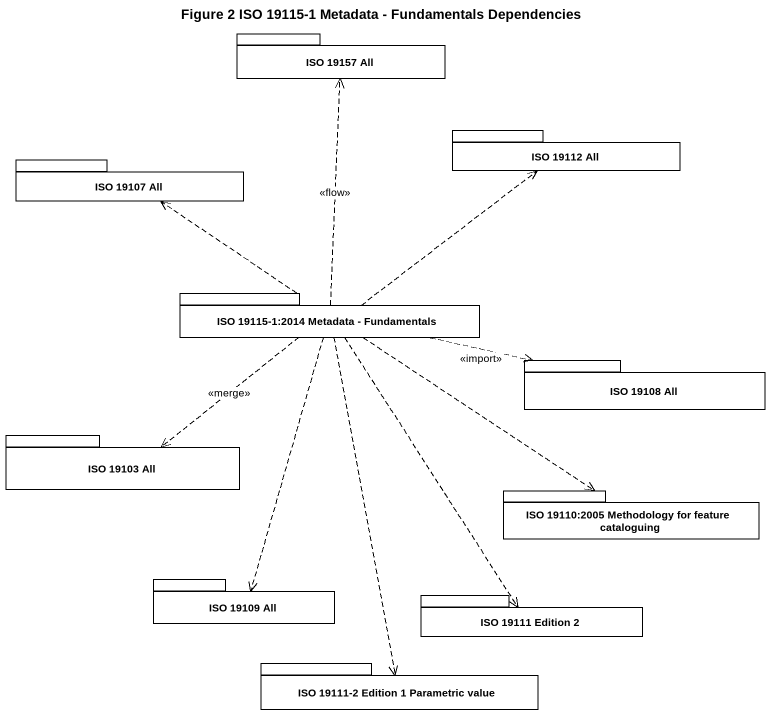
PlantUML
@startuml
title Figure 2 ISO 19115-1 Metadata - Fundamentals Dependencies
package "ISO 19157 All" as ISO_19157_All {
}
package "ISO 19112 All" as ISO_19112_All {
}
package "ISO 19107 All" as ISO_19107_All {
}
package "ISO 19115-1:2014 Metadata - Fundamentals" as ISO_19115_1_2014_Metadata {
}
package "ISO 19108 All" as ISO_19108_All {
}
package "ISO 19103 All" as ISO_19103_All {
}
package "ISO 19110:2005 Methodology for feature cataloguing" as ISO_19110_2005_Methodology {
}
package "ISO 19109 All" as ISO_19109_All {
}
package "ISO 19111 Edition 2" as ISO_19111_Edition_2 {
}
package "ISO 19111-2 Edition 1 Parametric value" as ISO_19111_2_Edition_1 {
}
ISO_19115_1_2014_Metadata .up.> ISO_19157_All : <<flow>>
ISO_19115_1_2014_Metadata .up.> ISO_19112_All
ISO_19115_1_2014_Metadata .up.> ISO_19107_All
ISO_19115_1_2014_Metadata .right.> ISO_19108_All : <<import>>
ISO_19115_1_2014_Metadata ..> ISO_19103_All : <<merge>>
ISO_19115_1_2014_Metadata ..> ISO_19110_2005_Methodology
ISO_19115_1_2014_Metadata ..> ISO_19109_All
ISO_19115_1_2014_Metadata ..> ISO_19111_Edition_2
ISO_19115_1_2014_Metadata ..> ISO_19111_2_Edition_1
@enduml
